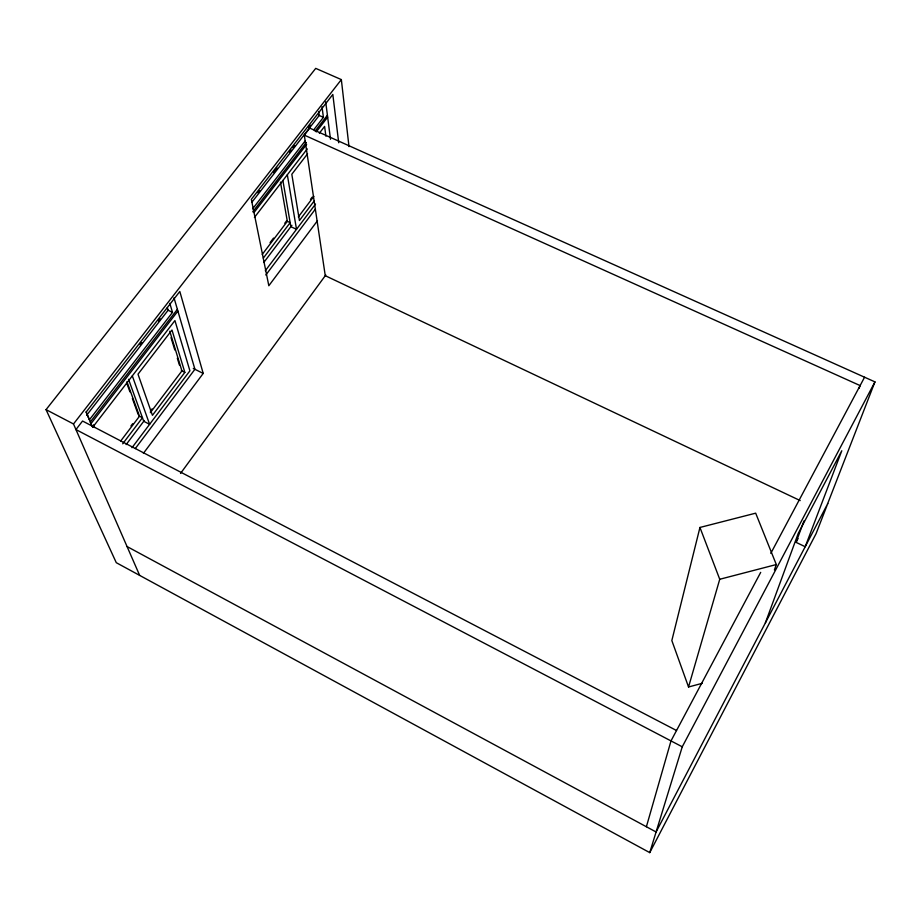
<?xml version="1.0" encoding="UTF-8"?>
<svg xmlns="http://www.w3.org/2000/svg" width="921" height="921" viewBox="0 0 921 921"><rect width="100%" height="100%" fill="white"/><g stroke="black" fill="none" stroke-linecap="round" stroke-linejoin="round"><path stroke-width="1.38" d="M774.4 569.949L776.311 564.55L755.681 513.17L699.948 527.457L671.835 640.556L688.54 686.985L702.17 683.336M646.392 826.736L670.995 740.91L760.7 572.367M688.54 686.985L719.738 579.274L699.948 527.457M348.99 146.589L341.346 79.597L315.719 68.373L46.05 409.638L116.276 562.685L649.742 852.627L682.254 746.804L874.95 381.881L309.744 128.123L304.31 135.122L325.263 275.69L800.199 500.587M765.374 622.895L798.208 533.455L841.794 450.76L805.196 546.729L796.055 542.342L803.941 520.941M859.109 388.259L860.11 385.577L304.31 135.122M827.53 503.994L874.95 381.881M649.742 852.627L816.052 533.708L827.772 503.534L656.086 831.974L127.04 546.533M796.055 542.342L798.035 538.578M770.808 553.36L864.566 377.219M180.551 473.417L325.792 274.976M143.411 453.328L203.207 373.431L179.814 291.473L86.183 412.021L92.284 426.596M317.469 220.741L268.828 285.74L251.352 199.35L332.826 94.46L338.721 142.767M131.991 447.71L189.91 370.818L174.932 320.566L92.572 427.425M265.306 270.739L315.535 204.059M135.26 448.608L194.918 369.275L174 297.771M265.812 275.011L315.431 209.044M150.353 411.134L152.069 408.878M310.481 199.397L312.207 197.117M126.131 444.59L144.355 420.483M150.342 412.689L181.921 370.91L169.786 331.238M263.82 262.439L291.888 225.311M298.323 216.93L313.877 196.346M184.845 372.383L152.437 415.336L138 374.191L171.985 330.017L184.845 372.383L181.345 370.622M314.107 201.077L299.429 220.533L291.819 174.265L307.556 153.807M130.932 425.974L132.659 423.706M270.072 242.626L273.537 238.067M284.796 223.227L286.523 220.948M120.605 441.136L139.508 416.211L126.937 381.72M262.232 254.426L287.329 221.328L280.468 182.093M122.7 443.807L142.456 417.72L138.921 415.912M263.348 258.064L290.161 222.652L286.765 221.063M90.154 422.175L177.385 309.318M252.745 211.818L306.325 142.49M315.109 131.116L327.416 115.206M90.891 423.764L177.903 311.091M254 212.544L306.612 144.413M316.26 131.922L327.657 117.163M254.415 217.46L307.269 148.891M319.334 133.234L324.606 126.407L325.896 136.181M169.798 303.331L172.503 312.392L89.383 419.815L86.079 411.917M252.63 208.814L305.058 141.063M313.796 129.769L323.409 117.347L322.016 106.778M139.658 575.383L73.496 423.971L341.346 79.597M140.084 344.788L141.846 342.531M158.481 321.084L160.242 318.827M257.984 192.88L259.734 190.624M273.733 172.595L277.233 168.083M289.482 152.299L291.232 150.042M292.982 147.786L294.732 145.53M308.731 127.501L310.481 125.244M86.666 415.221L168.117 310.227L167.334 307.637M251.847 202.298L319.196 115.47L318.666 111.51M719.738 579.274L776.311 564.55M318.608 115.206L323.409 117.347M167.495 309.917L172.503 312.392M193.295 368.469L203.207 373.431M676.521 730.514L82.556 421.035L75.936 429.566L682.254 746.804M46.05 409.638L73.496 423.971M93.505 424.857L94.61 427.505M126.557 382.606L129.953 391.897M132.371 398.528L138.185 414.45M128.537 379.302L143.745 421.288L149.616 424.316L132.313 375.86M171.018 337.65L174.794 349.968M177.316 358.177L179.411 365.015M282.874 180.447L290.852 226.681L296.504 229.317L287.329 174.76M325.689 101.828L330.501 139.278"/></g></svg>
